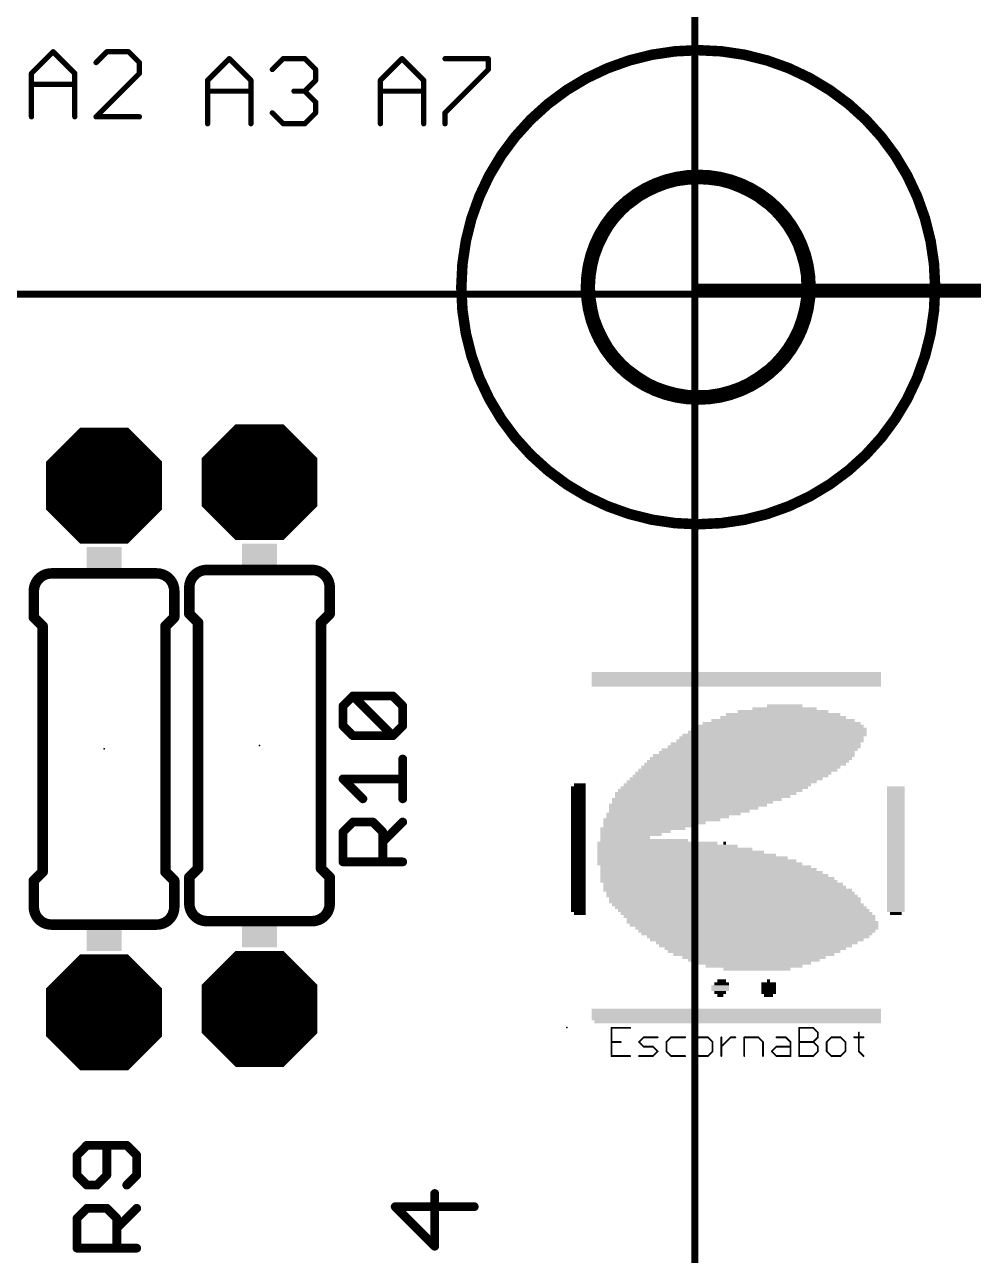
# Model space of a CAD drawing. Extents: x -10 to 70, y -21 to 116.
# Drawn here: x 34.6 to 48.33, y 29.22 to 47.03 of the extents above; entities that cross this region are included whole.
import ezdxf

# ---------------------------------------------------------------- set-up
doc = ezdxf.new("R2010")
doc.units = 0
for name, color, linetype in [('17', 82, 'CONTINUOUS'), ('20', 7, 'CONTINUOUS'), ('21', 253, 'CONTINUOUS'), ('23', 7, 'CONTINUOUS'), ('25', 253, 'CONTINUOUS'), ('47', 253, 'CONTINUOUS')]:
    doc.layers.add(name, color=color, linetype=linetype)

# ---------------------------------------------------------------- blocks, each defined once
blk = doc.blocks.new('RECT')
blk.add_solid([(-0.5, -0.5), (0.5, -0.5), (-0.5, 0.5), (0.5, 0.5)])
blk = doc.blocks.new('OCTAGONP')
at = {"const_width": 0.5}
blk.add_lwpolyline([(-0.25, -0.1036), (-0.25, 0.1036), (-0.1036, 0.25), (0.1036, 0.25), (0.25, 0.1036), (0.25, -0.1036), (0.1036, -0.25), (-0.1036, -0.25), (-0.25, -0.1036), (-0.25, 0.1036)], dxfattribs=at)

msp = doc.modelspace()

# ---------------------------------------------------------------- linework, layer by layer
at = {"layer": '20'}
msp.add_circle((44.3495, 43.23), 1.5, dxfattribs=at)
at = {"layer": '21'}
for points, const_width in [([(34.6991, 46.3227), (35.0126, 46.6362)], 0.0762), ([(35.0126, 46.6362), (35.3262, 46.3227)], 0.0762), ([(35.7914, 46.6362), (35.6346, 46.4794)], 0.0762), ([(36.1049, 46.6362), (35.7914, 46.6362)], 0.0762), ([(36.2617, 46.4794), (36.1049, 46.6362)], 0.0762), ([(36.2617, 46.3227), (36.2617, 46.4794)], 0.0762), ([(37.2491, 46.2227), (37.5626, 46.5362)], 0.0762), ([(37.5626, 46.5362), (37.8762, 46.2227)], 0.0762), ([(38.1846, 46.3794), (38.3414, 46.5362)], 0.0762), ([(38.3414, 46.5362), (38.6549, 46.5362)], 0.0762), ([(38.6549, 46.5362), (38.8117, 46.3794)], 0.0762), ([(39.7491, 46.2227), (40.0626, 46.5362)], 0.0762), ([(40.0626, 46.5362), (40.3762, 46.2227)], 0.0762), ([(40.6846, 46.5362), (41.3117, 46.5362)], 0.0762), ([(41.3117, 46.5362), (41.3117, 46.3794)], 0.0762), ([(34.6991, 45.6956), (34.6991, 46.3227)], 0.0762), ([(35.3262, 46.3227), (35.3262, 45.6956)], 0.0762), ([(35.6346, 45.6956), (36.2617, 46.3227)], 0.0762), ([(38.8117, 46.3794), (38.8117, 46.2227)], 0.0762), ([(41.3117, 46.3794), (40.6846, 45.7524)], 0.0762), ([(34.6991, 46.1659), (35.3262, 46.1659)], 0.0762), ([(37.2491, 45.5956), (37.2491, 46.2227)], 0.0762), ([(37.8762, 46.2227), (37.8762, 45.5956)], 0.0762), ([(38.8117, 46.2227), (38.6549, 46.0659)], 0.0762), ([(39.7491, 45.5956), (39.7491, 46.2227)], 0.0762), ([(40.3762, 46.2227), (40.3762, 45.5956)], 0.0762), ([(37.2491, 46.0659), (37.8762, 46.0659)], 0.0762), ([(38.6549, 46.0659), (38.4982, 46.0659)], 0.0762), ([(38.6549, 46.0659), (38.8117, 45.9091)], 0.0762), ([(38.8117, 45.9091), (38.8117, 45.7524)], 0.0762), ([(39.7491, 46.0659), (40.3762, 46.0659)], 0.0762), ([(38.3414, 45.5956), (38.1846, 45.7524)], 0.0762), ([(38.8117, 45.7524), (38.6549, 45.5956)], 0.0762), ([(40.6846, 45.7524), (40.6846, 45.5956)], 0.0762), ([(36.2617, 45.6956), (35.6346, 45.6956)], 0.0762), ([(38.6549, 45.5956), (38.3414, 45.5956)], 0.0762), ([(38.762, 39.14), (37.238, 39.14)], 0.1524), ([(34.988, 39.09), (36.512, 39.09)], 0.1524), ([(34.734, 38.836), (34.734, 38.455)], 0.1524), ([(36.766, 38.836), (36.766, 38.455)], 0.1524), ([(36.984, 38.886), (36.984, 38.505)], 0.1524), ([(39.016, 38.886), (39.016, 38.505)], 0.1524), ([(34.861, 38.328), (34.734, 38.455)], 0.1524), ([(36.639, 38.328), (36.766, 38.455)], 0.1524), ([(37.111, 38.378), (36.984, 38.505)], 0.1524), ([(38.889, 38.378), (39.016, 38.505)], 0.1524), ([(34.861, 34.772), (34.861, 38.328)], 0.1524), ([(36.639, 34.772), (36.639, 38.328)], 0.1524), ([(37.111, 38.378), (37.111, 34.822)], 0.1524), ([(38.889, 38.378), (38.889, 34.822)], 0.1524), ([(37.111, 34.822), (36.984, 34.695)], 0.1524), ([(38.889, 34.822), (39.016, 34.695)], 0.1524), ([(34.861, 34.772), (34.734, 34.645)], 0.1524), ([(34.734, 34.264), (34.734, 34.645)], 0.1524), ([(36.639, 34.772), (36.766, 34.645)], 0.1524), ([(36.766, 34.264), (36.766, 34.645)], 0.1524), ([(36.984, 34.314), (36.984, 34.695)], 0.1524), ([(39.016, 34.314), (39.016, 34.695)], 0.1524), ([(34.988, 34.01), (36.512, 34.01)], 0.1524), ([(38.762, 34.06), (37.238, 34.06)], 0.1524), ([(43.365, 32.515), (43.0938, 32.515)], 0.0254), ([(43.0938, 32.515), (43.0938, 32.1083)], 0.0254), ([(45.8107, 32.1083), (45.8107, 32.515)], 0.0254), ([(45.8107, 32.515), (46.0141, 32.515)], 0.0254), ([(46.0141, 32.515), (46.0819, 32.4472)], 0.0254), ([(46.0819, 32.4472), (46.0819, 32.3794)], 0.0254), ([(46.6737, 32.4472), (46.6737, 32.1761)], 0.0254), ([(43.0938, 32.3117), (43.2294, 32.3117)], 0.0254), ([(43.4914, 32.3117), (43.5592, 32.3794)], 0.0254), ([(43.5592, 32.2439), (43.4914, 32.3117)], 0.0254), ([(43.5592, 32.3794), (43.7626, 32.3794)], 0.0254), ([(43.6948, 32.2439), (43.5592, 32.2439)], 0.0254), ([(43.7626, 32.1761), (43.6948, 32.2439)], 0.0254), ([(43.9568, 32.3794), (43.889, 32.3117)], 0.0254), ([(43.889, 32.3117), (43.889, 32.1761)], 0.0254), ([(44.1602, 32.3794), (43.9568, 32.3794)], 0.0254), ([(44.3544, 32.3794), (44.2866, 32.3117)], 0.0254), ([(44.2866, 32.3117), (44.2866, 32.1761)], 0.0254), ([(44.49, 32.3794), (44.3544, 32.3794)], 0.0254), ([(44.5578, 32.3117), (44.49, 32.3794)], 0.0254), ([(44.5578, 32.1761), (44.5578, 32.3117)], 0.0254), ([(44.6842, 32.1083), (44.6842, 32.3794)], 0.0254), ([(44.6842, 32.2439), (44.8198, 32.3794)], 0.0254), ([(44.8198, 32.3794), (44.8876, 32.3794)], 0.0254), ([(45.0155, 32.1083), (45.0155, 32.3794)], 0.0254), ([(45.0155, 32.3794), (45.2189, 32.3794)], 0.0254), ([(45.2189, 32.3794), (45.2867, 32.3117)], 0.0254), ([(45.2867, 32.3117), (45.2867, 32.1083)], 0.0254), ([(45.4131, 32.1761), (45.4809, 32.2439)], 0.0254), ([(45.4809, 32.3794), (45.6165, 32.3794)], 0.0254), ([(45.4809, 32.2439), (45.6843, 32.2439)], 0.0254), ([(45.6165, 32.3794), (45.6843, 32.3117)], 0.0254), ([(45.6843, 32.3117), (45.6843, 32.1083)], 0.0254), ([(45.8107, 32.3117), (46.0141, 32.3117)], 0.0254), ([(46.0819, 32.3794), (46.0141, 32.3117)], 0.0254), ([(46.0141, 32.3117), (46.0819, 32.2439)], 0.0254), ([(46.0819, 32.2439), (46.0819, 32.1761)], 0.0254), ([(46.2761, 32.3794), (46.2083, 32.3117)], 0.0254), ([(46.2083, 32.3117), (46.2083, 32.1761)], 0.0254), ([(46.4117, 32.3794), (46.2761, 32.3794)], 0.0254), ([(46.4795, 32.3117), (46.4117, 32.3794)], 0.0254), ([(46.4795, 32.1761), (46.4795, 32.3117)], 0.0254), ([(46.6059, 32.3794), (46.7415, 32.3794)], 0.0254), ([(43.0938, 32.1083), (43.365, 32.1083)], 0.0254), ([(43.4914, 32.1083), (43.6948, 32.1083)], 0.0254), ([(43.6948, 32.1083), (43.7626, 32.1761)], 0.0254), ([(43.889, 32.1761), (43.9568, 32.1083)], 0.0254), ([(43.9568, 32.1083), (44.1602, 32.1083)], 0.0254), ([(44.2866, 32.1761), (44.3544, 32.1083)], 0.0254), ([(44.3544, 32.1083), (44.49, 32.1083)], 0.0254), ([(44.49, 32.1083), (44.5578, 32.1761)], 0.0254), ([(45.4809, 32.1083), (45.4131, 32.1761)], 0.0254), ([(45.6843, 32.1083), (45.4809, 32.1083)], 0.0254), ([(46.0141, 32.1083), (45.8107, 32.1083)], 0.0254), ([(46.0819, 32.1761), (46.0141, 32.1083)], 0.0254), ([(46.2083, 32.1761), (46.2761, 32.1083)], 0.0254), ([(46.2761, 32.1083), (46.4117, 32.1083)], 0.0254), ([(46.4117, 32.1083), (46.4795, 32.1761)], 0.0254), ([(46.6737, 32.1761), (46.7415, 32.1083)], 0.0254)]:
    msp.add_lwpolyline(points, dxfattribs=dict(at, const_width=const_width))
for points, const_width in [([(35.0261, 46.6497, 1), (34.9992, 46.6227)], 0.0381), ([(35.0261, 46.6227, 1), (34.9992, 46.6497)], 0.0381), ([(35.7914, 46.6553, 1), (35.7914, 46.6172)], 0.0381), ([(35.8049, 46.6227, 1), (35.7779, 46.6497)], 0.0381), ([(36.1184, 46.6497, 1), (36.0914, 46.6227)], 0.0381), ([(36.1049, 46.6172, 1), (36.1049, 46.6553)], 0.0381), ([(44.3495, 39.801, 1), (44.3495, 46.659, 1), (44.3495, 39.801)], 0.1524), ([(35.6211, 46.4929, 1), (35.6481, 46.466)], 0.0381), ([(36.2807, 46.4794, 1), (36.2426, 46.4794)], 0.0381), ([(36.2482, 46.466, 1), (36.2752, 46.4929)], 0.0381), ([(37.5761, 46.5497, 1), (37.5492, 46.5227)], 0.0381), ([(37.5761, 46.5227, 1), (37.5492, 46.5497)], 0.0381), ([(38.3414, 46.5553, 1), (38.3414, 46.5172)], 0.0381), ([(38.3549, 46.5227, 1), (38.3279, 46.5497)], 0.0381), ([(38.6684, 46.5497, 1), (38.6414, 46.5227)], 0.0381), ([(38.6549, 46.5172, 1), (38.6549, 46.5553)], 0.0381), ([(40.0761, 46.5497, 1), (40.0492, 46.5227)], 0.0381), ([(40.0761, 46.5227, 1), (40.0492, 46.5497)], 0.0381), ([(40.6846, 46.5553, 1), (40.6846, 46.5172)], 0.0381), ([(41.3307, 46.5362, 1), (41.2926, 46.5362)], 0.0381), ([(41.3117, 46.5172, 1), (41.3117, 46.5553)], 0.0381), ([(34.6856, 46.3361, 1), (34.7126, 46.3092)], 0.0381), ([(34.7182, 46.3227, 1), (34.6801, 46.3227)], 0.0381), ([(35.3452, 46.3227, 1), (35.3071, 46.3227)], 0.0381), ([(35.3127, 46.3092, 1), (35.3396, 46.3361)], 0.0381), ([(36.2426, 46.3227, 1), (36.2807, 46.3227)], 0.0381), ([(36.2752, 46.3092, 1), (36.2482, 46.3361)], 0.0381), ([(38.1711, 46.3929, 1), (38.1981, 46.366)], 0.0381), ([(38.8307, 46.3794, 1), (38.7926, 46.3794)], 0.0381), ([(38.7982, 46.366, 1), (38.8252, 46.3929)], 0.0381), ([(41.2926, 46.3794, 1), (41.3307, 46.3794)], 0.0381), ([(41.3252, 46.366, 1), (41.2982, 46.3929)], 0.0381), ([(34.6991, 46.185, 1), (34.6991, 46.1469)], 0.0381), ([(35.3262, 46.1469, 1), (35.3262, 46.185)], 0.0381), ([(37.2681, 46.2227, 1), (37.23, 46.2227)], 0.0381), ([(37.2356, 46.2361, 1), (37.2626, 46.2092)], 0.0381), ([(37.8952, 46.2227, 1), (37.8571, 46.2227)], 0.0381), ([(37.8627, 46.2092, 1), (37.8896, 46.2361)], 0.0381), ([(38.7926, 46.2227, 1), (38.8307, 46.2227)], 0.0381), ([(38.8252, 46.2092, 1), (38.7982, 46.2361)], 0.0381), ([(39.7681, 46.2227, 1), (39.73, 46.2227)], 0.0381), ([(39.7356, 46.2361, 1), (39.7626, 46.2092)], 0.0381), ([(40.3952, 46.2227, 1), (40.3571, 46.2227)], 0.0381), ([(40.3627, 46.2092, 1), (40.3896, 46.2361)], 0.0381), ([(37.2491, 46.0849, 1), (37.2491, 46.0468)], 0.0381), ([(37.8762, 46.0468, 1), (37.8762, 46.0849)], 0.0381), ([(38.4982, 46.0849, 1), (38.4982, 46.0468)], 0.0381), ([(38.6684, 46.0794, 1), (38.6414, 46.0524)], 0.0381), ([(38.6414, 46.0794, 1), (38.6684, 46.0524)], 0.0381), ([(38.6549, 46.0468, 1), (38.6549, 46.0849)], 0.0381), ([(38.8307, 45.9091, 1), (38.7926, 45.9091)], 0.0381), ([(38.7982, 45.8957, 1), (38.8252, 45.9226)], 0.0381), ([(39.7491, 46.0849, 1), (39.7491, 46.0468)], 0.0381), ([(40.3762, 46.0468, 1), (40.3762, 46.0849)], 0.0381), ([(38.1981, 45.7658, 1), (38.1711, 45.7389)], 0.0381), ([(38.7926, 45.7524, 1), (38.8307, 45.7524)], 0.0381), ([(38.8252, 45.7389, 1), (38.7982, 45.7658)], 0.0381), ([(40.7037, 45.7524, 1), (40.6656, 45.7524)], 0.0381), ([(40.6711, 45.7658, 1), (40.6981, 45.7389)], 0.0381), ([(34.6801, 45.6956, 1), (34.7182, 45.6956)], 0.0381), ([(35.3071, 45.6956, 1), (35.3452, 45.6956)], 0.0381), ([(35.6346, 45.7146, 1), (35.6346, 45.6765)], 0.0381), ([(35.6211, 45.7091, 1), (35.6481, 45.6821)], 0.0381), ([(36.2617, 45.6765, 1), (36.2617, 45.7146)], 0.0381), ([(37.23, 45.5956, 1), (37.2681, 45.5956)], 0.0381), ([(37.8571, 45.5956, 1), (37.8952, 45.5956)], 0.0381), ([(38.3414, 45.6147, 1), (38.3414, 45.5766)], 0.0381), ([(38.3279, 45.5821, 1), (38.3549, 45.6091)], 0.0381), ([(38.6414, 45.6091, 1), (38.6684, 45.5821)], 0.0381), ([(38.6549, 45.5766, 1), (38.6549, 45.6147)], 0.0381), ([(39.73, 45.5956, 1), (39.7681, 45.5956)], 0.0381), ([(40.3571, 45.5956, 1), (40.3952, 45.5956)], 0.0381), ([(40.6656, 45.5956, 1), (40.7037, 45.5956)], 0.0381), ([(44.3495, 41.63, 1), (44.3495, 44.83, 1), (44.3495, 41.63)], 0.2032), ([(37.238, 39.14, 0.4142), (36.984, 38.886)], 0.1524), ([(37.238, 39.1781, 1), (37.238, 39.1019)], 0.0762), ([(37.238, 39.1019, 1), (37.238, 39.1781)], 0.0762), ([(39.016, 38.886, 0.4142), (38.762, 39.14)], 0.1524), ([(38.762, 39.1781, 1), (38.762, 39.1019)], 0.0762), ([(38.762, 39.1019, 1), (38.762, 39.1781)], 0.0762), ([(34.988, 39.09, 0.4142), (34.734, 38.836)], 0.1524), ([(34.988, 39.1281, 1), (34.988, 39.0519)], 0.0762), ([(34.988, 39.0519, 1), (34.988, 39.1281)], 0.0762), ([(36.766, 38.836, 0.4142), (36.512, 39.09)], 0.1524), ([(36.512, 39.1281, 1), (36.512, 39.0519)], 0.0762), ([(36.512, 39.0519, 1), (36.512, 39.1281)], 0.0762), ([(34.7721, 38.836, 1), (34.6959, 38.836)], 0.0762), ([(34.6959, 38.836, 1), (34.7721, 38.836)], 0.0762), ([(36.8041, 38.836, 1), (36.7279, 38.836)], 0.0762), ([(36.7279, 38.836, 1), (36.8041, 38.836)], 0.0762), ([(37.0221, 38.886, 1), (36.9459, 38.886)], 0.0762), ([(36.9459, 38.886, 1), (37.0221, 38.886)], 0.0762), ([(39.0541, 38.886, 1), (38.9779, 38.886)], 0.0762), ([(38.9779, 38.886, 1), (39.0541, 38.886)], 0.0762), ([(34.6959, 38.455, 1), (34.7721, 38.455)], 0.0762), ([(34.7609, 38.4819, 1), (34.7071, 38.4281)], 0.0762), ([(36.7279, 38.455, 1), (36.8041, 38.455)], 0.0762), ([(36.7929, 38.4281, 1), (36.7391, 38.4819)], 0.0762), ([(36.9459, 38.505, 1), (37.0221, 38.505)], 0.0762), ([(37.0109, 38.5319, 1), (36.9571, 38.4781)], 0.0762), ([(38.9779, 38.505, 1), (39.0541, 38.505)], 0.0762), ([(39.0429, 38.4781, 1), (38.9891, 38.5319)], 0.0762), ([(34.8991, 38.328, 1), (34.8229, 38.328)], 0.0762), ([(34.8341, 38.3011, 1), (34.8879, 38.3549)], 0.0762), ([(36.6771, 38.328, 1), (36.6009, 38.328)], 0.0762), ([(36.6121, 38.3549, 1), (36.6659, 38.3011)], 0.0762), ([(37.1491, 38.378, 1), (37.0729, 38.378)], 0.0762), ([(37.0841, 38.3511, 1), (37.1379, 38.4049)], 0.0762), ([(38.9271, 38.378, 1), (38.8509, 38.378)], 0.0762), ([(38.8621, 38.4049, 1), (38.9159, 38.3511)], 0.0762), ([(37.1379, 34.7951, 1), (37.0841, 34.8489)], 0.0762), ([(38.9159, 34.8489, 1), (38.8621, 34.7951)], 0.0762), ([(34.7721, 34.645, 1), (34.6959, 34.645)], 0.0762), ([(34.8229, 34.772, 1), (34.8991, 34.772)], 0.0762), ([(34.8879, 34.7451, 1), (34.8341, 34.7989)], 0.0762), ([(36.6009, 34.772, 1), (36.6771, 34.772)], 0.0762), ([(36.6659, 34.7989, 1), (36.6121, 34.7451)], 0.0762), ([(36.8041, 34.645, 1), (36.7279, 34.645)], 0.0762), ([(37.0221, 34.695, 1), (36.9459, 34.695)], 0.0762), ([(36.9571, 34.7219, 1), (37.0109, 34.6681)], 0.0762), ([(37.0729, 34.822, 1), (37.1491, 34.822)], 0.0762), ([(38.8509, 34.822, 1), (38.9271, 34.822)], 0.0762), ([(39.0541, 34.695, 1), (38.9779, 34.695)], 0.0762), ([(38.9891, 34.6681, 1), (39.0429, 34.7219)], 0.0762), ([(34.7071, 34.6719, 1), (34.7609, 34.6181)], 0.0762), ([(36.7391, 34.6181, 1), (36.7929, 34.6719)], 0.0762), ([(36.984, 34.314, 0.4142), (37.238, 34.06)], 0.1524), ([(37.0221, 34.314, 1), (36.9459, 34.314)], 0.0762), ([(38.762, 34.06, 0.4142), (39.016, 34.314)], 0.1524), ([(39.0541, 34.314, 1), (38.9779, 34.314)], 0.0762), ([(34.734, 34.264, 0.4142), (34.988, 34.01)], 0.1524), ([(34.7721, 34.264, 1), (34.6959, 34.264)], 0.0762), ([(34.6959, 34.264, 1), (34.7721, 34.264)], 0.0762), ([(36.512, 34.01, 0.4142), (36.766, 34.264)], 0.1524), ([(36.8041, 34.264, 1), (36.7279, 34.264)], 0.0762), ([(36.7279, 34.264, 1), (36.8041, 34.264)], 0.0762), ([(36.9459, 34.314, 1), (37.0221, 34.314)], 0.0762), ([(38.9779, 34.314, 1), (39.0541, 34.314)], 0.0762), ([(34.988, 34.0481, 1), (34.988, 33.9719)], 0.0762), ([(34.988, 33.9719, 1), (34.988, 34.0481)], 0.0762), ([(36.512, 34.0481, 1), (36.512, 33.9719)], 0.0762), ([(36.512, 33.9719, 1), (36.512, 34.0481)], 0.0762), ([(37.238, 34.0981, 1), (37.238, 34.0219)], 0.0762), ([(37.238, 34.0219, 1), (37.238, 34.0981)], 0.0762), ([(38.762, 34.0981, 1), (38.762, 34.0219)], 0.0762), ([(38.762, 34.0219, 1), (38.762, 34.0981)], 0.0762), ([(43.0938, 32.5214, 1), (43.0938, 32.5087)], 0.0127), ([(43.1002, 32.515, 1), (43.0875, 32.515)], 0.0127), ([(43.365, 32.5087, 1), (43.365, 32.5214)], 0.0127), ([(45.8107, 32.5214, 1), (45.8107, 32.5087)], 0.0127), ([(45.8171, 32.515, 1), (45.8044, 32.515)], 0.0127), ([(46.0186, 32.5195, 1), (46.0096, 32.5105)], 0.0127), ([(46.0141, 32.5087, 1), (46.0141, 32.5214)], 0.0127), ([(46.0882, 32.4472, 1), (46.0755, 32.4472)], 0.0127), ([(46.0774, 32.4427, 1), (46.0864, 32.4517)], 0.0127), ([(46.68, 32.4472, 1), (46.6673, 32.4472)], 0.0127), ([(43.0938, 32.318, 1), (43.0938, 32.3053)], 0.0127), ([(43.2294, 32.3053, 1), (43.2294, 32.318)], 0.0127), ([(43.4959, 32.3161, 1), (43.4869, 32.3072)], 0.0127), ([(43.4869, 32.3161, 1), (43.4959, 32.3072)], 0.0127), ([(43.5592, 32.3858, 1), (43.5592, 32.3731)], 0.0127), ([(43.5592, 32.2502, 1), (43.5592, 32.2375)], 0.0127), ([(43.5637, 32.375, 1), (43.5547, 32.3839)], 0.0127), ([(43.5547, 32.2394, 1), (43.5637, 32.2484)], 0.0127), ([(43.6993, 32.2484, 1), (43.6903, 32.2394)], 0.0127), ([(43.6948, 32.2375, 1), (43.6948, 32.2502)], 0.0127), ([(43.7626, 32.3731, 1), (43.7626, 32.3858)], 0.0127), ([(43.8845, 32.3161, 1), (43.8935, 32.3072)], 0.0127), ([(43.8954, 32.3117, 1), (43.8827, 32.3117)], 0.0127), ([(43.9568, 32.3858, 1), (43.9568, 32.3731)], 0.0127), ([(43.9613, 32.375, 1), (43.9523, 32.3839)], 0.0127), ([(44.1602, 32.3731, 1), (44.1602, 32.3858)], 0.0127), ([(44.293, 32.3117, 1), (44.2803, 32.3117)], 0.0127), ([(44.2821, 32.3161, 1), (44.2911, 32.3072)], 0.0127), ([(44.3544, 32.3858, 1), (44.3544, 32.3731)], 0.0127), ([(44.3589, 32.375, 1), (44.3499, 32.3839)], 0.0127), ([(44.4945, 32.3839, 1), (44.4855, 32.375)], 0.0127), ([(44.49, 32.3731, 1), (44.49, 32.3858)], 0.0127), ([(44.5641, 32.3117, 1), (44.5514, 32.3117)], 0.0127), ([(44.5533, 32.3072, 1), (44.5623, 32.3161)], 0.0127), ([(44.6797, 32.2484, 1), (44.6887, 32.2394)], 0.0127), ([(44.6906, 32.3794, 1), (44.6779, 32.3794)], 0.0127), ([(44.8198, 32.3858, 1), (44.8198, 32.3731)], 0.0127), ([(44.8243, 32.375, 1), (44.8153, 32.3839)], 0.0127), ([(44.8876, 32.3731, 1), (44.8876, 32.3858)], 0.0127), ([(45.0155, 32.3858, 1), (45.0155, 32.3731)], 0.0127), ([(45.0219, 32.3794, 1), (45.0092, 32.3794)], 0.0127), ([(45.2234, 32.3839, 1), (45.2144, 32.375)], 0.0127), ([(45.2189, 32.3731, 1), (45.2189, 32.3858)], 0.0127), ([(45.293, 32.3117, 1), (45.2803, 32.3117)], 0.0127), ([(45.2822, 32.3072, 1), (45.2912, 32.3161)], 0.0127), ([(45.4809, 32.3858, 1), (45.4809, 32.3731)], 0.0127), ([(45.4809, 32.2502, 1), (45.4809, 32.2375)], 0.0127), ([(45.4854, 32.2394, 1), (45.4764, 32.2484)], 0.0127), ([(45.621, 32.3839, 1), (45.612, 32.375)], 0.0127), ([(45.6165, 32.3731, 1), (45.6165, 32.3858)], 0.0127), ([(45.6906, 32.3117, 1), (45.6779, 32.3117)], 0.0127), ([(45.6798, 32.3072, 1), (45.6888, 32.3161)], 0.0127), ([(45.6843, 32.2375, 1), (45.6843, 32.2502)], 0.0127), ([(45.8107, 32.318, 1), (45.8107, 32.3053)], 0.0127), ([(46.0186, 32.3161, 1), (46.0096, 32.3072)], 0.0127), ([(46.0096, 32.3161, 1), (46.0186, 32.3072)], 0.0127), ([(46.0141, 32.3053, 1), (46.0141, 32.318)], 0.0127), ([(46.0755, 32.3794, 1), (46.0882, 32.3794)], 0.0127), ([(46.0882, 32.2439, 1), (46.0755, 32.2439)], 0.0127), ([(46.0864, 32.375, 1), (46.0774, 32.3839)], 0.0127), ([(46.0774, 32.2394, 1), (46.0864, 32.2484)], 0.0127), ([(46.2038, 32.3161, 1), (46.2128, 32.3072)], 0.0127), ([(46.2147, 32.3117, 1), (46.202, 32.3117)], 0.0127), ([(46.2761, 32.3858, 1), (46.2761, 32.3731)], 0.0127), ([(46.2806, 32.375, 1), (46.2716, 32.3839)], 0.0127), ([(46.4162, 32.3839, 1), (46.4072, 32.375)], 0.0127), ([(46.4117, 32.3731, 1), (46.4117, 32.3858)], 0.0127), ([(46.4858, 32.3117, 1), (46.4731, 32.3117)], 0.0127), ([(46.475, 32.3072, 1), (46.484, 32.3161)], 0.0127), ([(46.6059, 32.3858, 1), (46.6059, 32.3731)], 0.0127), ([(46.7415, 32.3731, 1), (46.7415, 32.3858)], 0.0127), ([(43.0938, 32.1146, 1), (43.0938, 32.1019)], 0.0127), ([(43.0875, 32.1083, 1), (43.1002, 32.1083)], 0.0127), ([(43.365, 32.1019, 1), (43.365, 32.1146)], 0.0127), ([(43.4914, 32.1146, 1), (43.4914, 32.1019)], 0.0127), ([(43.6903, 32.1128, 1), (43.6993, 32.1038)], 0.0127), ([(43.6948, 32.1019, 1), (43.6948, 32.1146)], 0.0127), ([(43.7671, 32.1716, 1), (43.7581, 32.1806)], 0.0127), ([(43.7581, 32.1716, 1), (43.7671, 32.1806)], 0.0127), ([(43.8935, 32.1806, 1), (43.8845, 32.1716)], 0.0127), ([(43.8827, 32.1761, 1), (43.8954, 32.1761)], 0.0127), ([(43.9568, 32.1146, 1), (43.9568, 32.1019)], 0.0127), ([(43.9523, 32.1038, 1), (43.9613, 32.1128)], 0.0127), ([(44.1602, 32.1019, 1), (44.1602, 32.1146)], 0.0127), ([(44.2911, 32.1806, 1), (44.2821, 32.1716)], 0.0127), ([(44.2803, 32.1761, 1), (44.293, 32.1761)], 0.0127), ([(44.3544, 32.1146, 1), (44.3544, 32.1019)], 0.0127), ([(44.3499, 32.1038, 1), (44.3589, 32.1128)], 0.0127), ([(44.4855, 32.1128, 1), (44.4945, 32.1038)], 0.0127), ([(44.49, 32.1019, 1), (44.49, 32.1146)], 0.0127), ([(44.5514, 32.1761, 1), (44.5641, 32.1761)], 0.0127), ([(44.5623, 32.1716, 1), (44.5533, 32.1806)], 0.0127), ([(44.6779, 32.1083, 1), (44.6906, 32.1083)], 0.0127), ([(45.0092, 32.1083, 1), (45.0219, 32.1083)], 0.0127), ([(45.2803, 32.1083, 1), (45.293, 32.1083)], 0.0127), ([(45.4176, 32.1806, 1), (45.4086, 32.1716)], 0.0127), ([(45.4086, 32.1806, 1), (45.4176, 32.1716)], 0.0127), ([(45.4809, 32.1146, 1), (45.4809, 32.1019)], 0.0127), ([(45.4764, 32.1038, 1), (45.4854, 32.1128)], 0.0127), ([(45.6779, 32.1083, 1), (45.6906, 32.1083)], 0.0127), ([(45.6843, 32.1019, 1), (45.6843, 32.1146)], 0.0127), ([(45.8107, 32.1146, 1), (45.8107, 32.1019)], 0.0127), ([(45.8044, 32.1083, 1), (45.8171, 32.1083)], 0.0127), ([(46.0096, 32.1128, 1), (46.0186, 32.1038)], 0.0127), ([(46.0141, 32.1019, 1), (46.0141, 32.1146)], 0.0127), ([(46.0755, 32.1761, 1), (46.0882, 32.1761)], 0.0127), ([(46.0864, 32.1716, 1), (46.0774, 32.1806)], 0.0127), ([(46.2128, 32.1806, 1), (46.2038, 32.1716)], 0.0127), ([(46.202, 32.1761, 1), (46.2147, 32.1761)], 0.0127), ([(46.2761, 32.1146, 1), (46.2761, 32.1019)], 0.0127), ([(46.2716, 32.1038, 1), (46.2806, 32.1128)], 0.0127), ([(46.4072, 32.1128, 1), (46.4162, 32.1038)], 0.0127), ([(46.4117, 32.1019, 1), (46.4117, 32.1146)], 0.0127), ([(46.4731, 32.1761, 1), (46.4858, 32.1761)], 0.0127), ([(46.484, 32.1716, 1), (46.475, 32.1806)], 0.0127), ([(46.6673, 32.1761, 1), (46.68, 32.1761)], 0.0127), ([(46.6782, 32.1806, 1), (46.6692, 32.1716)], 0.0127), ([(46.737, 32.1038, 1), (46.746, 32.1128)], 0.0127)]:
    msp.add_lwpolyline(points, format="xyb", dxfattribs=dict(at, const_width=const_width))
at = {"layer": '23'}
for p in [(44.3495, 43.23), (35.75, 36.55), (35.75, 36.55), (38, 36.6), (38, 36.6), (42.446, 32.519)]:
    msp.add_point(p, dxfattribs=at)
at = {"layer": '25', "const_width": 0.0635}
for points in [[(39.2399, 37.1735, 1), (39.1764, 37.1735)], [(39.1857, 37.196, 1), (39.2306, 37.1511)], [(39.3522, 37.3493, 1), (39.3522, 37.2858)], [(39.3747, 37.34, 1), (39.3298, 37.2951)], [(39.3747, 37.2951, 1), (39.3298, 37.34)], [(39.9509, 37.34, 1), (39.906, 37.2951)], [(39.9284, 37.2858, 1), (39.9284, 37.3493)], [(40.1043, 37.1735, 1), (40.0408, 37.1735)], [(40.05, 37.1511, 1), (40.095, 37.196)], [(39.1764, 36.8854, 1), (39.2399, 36.8854)], [(39.2306, 36.9079, 1), (39.1857, 36.863)], [(40.0408, 36.8854, 1), (40.1043, 36.8854)], [(40.095, 36.863, 1), (40.05, 36.9079)], [(39.3522, 36.7731, 1), (39.3522, 36.7096)], [(39.3298, 36.7189, 1), (39.3747, 36.7638)], [(39.906, 36.7638, 1), (39.9509, 36.7189)], [(39.906, 36.7189, 1), (39.9509, 36.7638)], [(39.9284, 36.7096, 1), (39.9284, 36.7731)], [(40.1043, 36.4055, 1), (40.0408, 36.4055)], [(39.2082, 36.1491, 1), (39.2082, 36.0856)], [(39.2306, 36.1398, 1), (39.1857, 36.0949)], [(40.0725, 36.0856, 1), (40.0725, 36.1491)], [(39.4738, 35.8068, 1), (39.5187, 35.8517)], [(40.0408, 35.8292, 1), (40.1043, 35.8292)], [(39.3522, 35.5251, 1), (39.3522, 35.4616)], [(39.3747, 35.4709, 1), (39.3298, 35.5158)], [(39.6628, 35.5158, 1), (39.6179, 35.4709)], [(39.6403, 35.4616, 1), (39.6403, 35.5251)], [(40.095, 35.4709, 1), (40.05, 35.5158)], [(39.2399, 35.3493, 1), (39.1764, 35.3493)], [(39.1857, 35.3717, 1), (39.2306, 35.3268)], [(39.8161, 35.3493, 1), (39.7526, 35.3493)], [(39.7619, 35.2277, 1), (39.8068, 35.1828)], [(39.7619, 35.3268, 1), (39.8068, 35.3717)], [(39.1764, 34.9171, 1), (39.2399, 34.9171)], [(39.2082, 34.9489, 1), (39.2082, 34.8854)], [(39.7526, 34.9171, 1), (39.8161, 34.9171)], [(40.0725, 34.8854, 1), (40.0725, 34.9489)], [(35.5022, 30.8493, 1), (35.5022, 30.7858)], [(35.5247, 30.7951, 1), (35.4798, 30.84)], [(35.8221, 30.8176, 1), (35.7586, 30.8176)], [(36.1009, 30.84, 1), (36.056, 30.7951)], [(36.0784, 30.7858, 1), (36.0784, 30.8493)], [(35.3899, 30.6735, 1), (35.3264, 30.6735)], [(35.3357, 30.696, 1), (35.3806, 30.6511)], [(36.2543, 30.6735, 1), (36.1908, 30.6735)], [(36.2, 30.6511, 1), (36.245, 30.696)], [(35.3806, 30.4079, 1), (35.3357, 30.363)], [(35.8128, 30.363, 1), (35.7679, 30.4079)], [(36.245, 30.363, 1), (36.2, 30.4079)], [(35.3264, 30.3854, 1), (35.3899, 30.3854)], [(35.5022, 30.2731, 1), (35.5022, 30.2096)], [(35.4798, 30.2189, 1), (35.5247, 30.2638)], [(35.6238, 30.2638, 1), (35.6687, 30.2189)], [(35.6463, 30.2096, 1), (35.6463, 30.2731)], [(35.7586, 30.3854, 1), (35.8221, 30.3854)], [(36.056, 30.2638, 1), (36.1009, 30.2189)], [(36.1908, 30.3854, 1), (36.2543, 30.3854)], [(40.5673, 30.1197, 1), (40.5038, 30.1197)], [(35.5022, 29.9372, 1), (35.5022, 29.8737)], [(35.5247, 29.883, 1), (35.4798, 29.9279)], [(35.8128, 29.9279, 1), (35.7679, 29.883)], [(35.7903, 29.8737, 1), (35.7903, 29.9372)], [(36.245, 29.883, 1), (36.2, 29.9279)], [(39.9635, 29.9608, 1), (39.9635, 29.8973)], [(39.986, 29.9515, 1), (39.9411, 29.9066)], [(41.1075, 29.8973, 1), (41.1075, 29.9608)], [(35.3899, 29.7614, 1), (35.3264, 29.7614)], [(35.3357, 29.7839, 1), (35.3806, 29.739)], [(35.9661, 29.7614, 1), (35.9026, 29.7614)], [(35.9119, 29.739, 1), (35.9568, 29.7839)], [(35.9119, 29.6398, 1), (35.9568, 29.5949)], [(35.3582, 29.361, 1), (35.3582, 29.2975)], [(36.2225, 29.2975, 1), (36.2225, 29.361)], [(40.5038, 29.3571, 1), (40.5673, 29.3571)], [(40.5131, 29.3346, 1), (40.558, 29.3796)], [(35.3264, 29.3292, 1), (35.3899, 29.3292)], [(35.9026, 29.3292, 1), (35.9661, 29.3292)]]:
    msp.add_lwpolyline(points, format="xyb", dxfattribs=at)
at = {"layer": '25', "const_width": 0.127}
for points in [[(39.2082, 37.1735), (39.3522, 37.3176)], [(39.2082, 36.8854), (39.2082, 37.1735)], [(39.3522, 37.3176), (39.9284, 37.3176)], [(39.9284, 36.7414), (39.3522, 37.3176)], [(39.9284, 37.3176), (40.0725, 37.1735)], [(40.0725, 37.1735), (40.0725, 36.8854)], [(39.3522, 36.7414), (39.2082, 36.8854)], [(40.0725, 36.8854), (39.9284, 36.7414)], [(39.9284, 36.7414), (39.3522, 36.7414)], [(40.0725, 35.8292), (40.0725, 36.4055)], [(39.4963, 35.8292), (39.2082, 36.1174)], [(39.2082, 36.1174), (40.0725, 36.1174)], [(39.2082, 35.3493), (39.3522, 35.4933)], [(39.3522, 35.4933), (39.6403, 35.4933)], [(39.6403, 35.4933), (39.7844, 35.3493)], [(39.7844, 35.2052), (40.0725, 35.4933)], [(39.2082, 34.9171), (39.2082, 35.3493)], [(39.7844, 35.3493), (39.7844, 34.9171)], [(40.0725, 34.9171), (39.2082, 34.9171)], [(35.5022, 30.8176), (35.3582, 30.6735)], [(36.0784, 30.8176), (35.5022, 30.8176)], [(35.7903, 30.3854), (35.7903, 30.8176)], [(36.2225, 30.6735), (36.0784, 30.8176)], [(35.3582, 30.6735), (35.3582, 30.3854)], [(36.2225, 30.3854), (36.2225, 30.6735)], [(35.3582, 30.3854), (35.5022, 30.2414)], [(35.6463, 30.2414), (35.7903, 30.3854)], [(36.0784, 30.2414), (36.2225, 30.3854)], [(35.5022, 30.2414), (35.6463, 30.2414)], [(40.5355, 29.3571), (40.5355, 30.1197)], [(35.3582, 29.7614), (35.5022, 29.9055)], [(35.5022, 29.9055), (35.7903, 29.9055)], [(35.7903, 29.9055), (35.9344, 29.7614)], [(35.9344, 29.6174), (36.2225, 29.9055)], [(41.1075, 29.9291), (39.9635, 29.9291)], [(39.9635, 29.9291), (40.5355, 29.3571)], [(35.3582, 29.3292), (35.3582, 29.7614)], [(35.9344, 29.7614), (35.9344, 29.3292)], [(36.2225, 29.3292), (35.3582, 29.3292)]]:
    msp.add_lwpolyline(points, dxfattribs=at)
at = {"layer": '47', "const_width": 0.1}
for points in [[(44.2995, 10.08), (44.2995, 115)], [(44.3495, 43.23), (59, 43.23)], [(6.1995, 43.13), (64, 43.13)], [(6.1995, 43.13), (59, 43.13)]]:
    msp.add_lwpolyline(points, dxfattribs=at)
at = {"layer": '47', "const_width": 0.05}
msp.add_lwpolyline([(44.3495, 43.255, 1), (44.3495, 43.205)], format="xyb", dxfattribs=at)

# ---------------------------------------------------------------- block references
at = {"layer": '17', "xscale": 1.6764, "yscale": 1.6764}
for p, rotation in [((35.75, 40.36), 270), ((35.75, 40.36), 270), ((38, 40.41), 90), ((38, 40.41), 90), ((35.75, 32.74), 270), ((35.75, 32.74), 270), ((38, 32.79), 90), ((38, 32.79), 90)]:
    msp.add_blockref('OCTAGONP', p, dxfattribs=dict(at, rotation=rotation))
at = {"layer": '21', "xscale": 0.381, "yscale": 0.508}
for p, rotation in [((35.75, 39.2805), 270), ((38, 39.3305), 90), ((35.75, 33.8195), 270), ((38, 33.8695), 90)]:
    msp.add_blockref('RECT', p, dxfattribs=dict(at, rotation=rotation))
at = {"layer": '21'}
for p, xscale, yscale in [((44.9014, 37.6413), 4.191, 0.0424), ((44.9014, 37.599), 4.191, 0.0422), ((44.9014, 37.5567), 4.191, 0.0424), ((44.9014, 37.5143), 4.191, 0.0424), ((44.9014, 37.472), 4.191, 0.0422), ((45.5786, 37.0487), 1.651, 0.0424), ((45.5787, 37.091), 1.3124, 0.0422), ((45.5998, 37.1333), 0.9314, 0.0424), ((45.5999, 37.1757), 0.508, 0.0424), ((45.5151, 36.837), 2.54, 0.0422), ((45.5364, 36.8793), 2.413, 0.0424), ((45.5575, 36.9217), 2.286, 0.0424), ((45.5787, 36.964), 2.0744, 0.0422), ((45.5787, 37.0063), 1.8204, 0.0424), ((45.3882, 36.6677), 2.7094, 0.0424), ((45.4094, 36.71), 2.667, 0.0422), ((45.4516, 36.7523), 2.667, 0.0424), ((45.494, 36.7947), 2.5822, 0.0424), ((45.1977, 36.4983), 2.8364, 0.0424), ((45.24, 36.5407), 2.8362, 0.0424), ((45.3035, 36.583), 2.794, 0.0422), ((45.3247, 36.6253), 2.7516, 0.0424), ((45.0284, 36.329), 2.921, 0.0422), ((45.0706, 36.3713), 2.921, 0.0424), ((45.113, 36.4137), 2.921, 0.0424), ((45.1554, 36.456), 2.921, 0.0422), ((44.8167, 36.1597), 2.8364, 0.0424), ((44.859, 36.202), 2.8362, 0.0422), ((44.9225, 36.2443), 2.8788, 0.0424), ((44.9648, 36.2867), 2.8786, 0.0424), ((42.6153, 35.9903), 0.2116, 0.0424), ((42.6153, 35.948), 0.2116, 0.0422), ((42.6365, 36.0327), 0.1692, 0.0424), ((44.5204, 35.948), 2.667, 0.0422), ((44.5838, 35.9903), 2.7094, 0.0424), ((44.6262, 36.0327), 2.7094, 0.0424), ((44.6897, 36.075), 2.7516, 0.0422), ((44.7531, 36.1173), 2.794, 0.0424), ((47.2085, 35.9903), 0.254, 0.0424), ((47.2085, 35.948), 0.254, 0.0422), ((42.6153, 35.9057), 0.2116, 0.0424), ((42.6153, 35.8633), 0.2116, 0.0424), ((42.6153, 35.821), 0.2116, 0.0422), ((42.6153, 35.7787), 0.2116, 0.0424), ((44.3298, 35.821), 2.4554, 0.0422), ((44.2663, 35.7787), 2.3284, 0.0424), ((44.4568, 35.9057), 2.6246, 0.0424), ((44.4145, 35.8633), 2.54, 0.0424), ((47.2085, 35.9057), 0.254, 0.0424), ((47.2085, 35.8633), 0.254, 0.0424), ((47.2085, 35.821), 0.254, 0.0422), ((47.2085, 35.7787), 0.254, 0.0424), ((42.6153, 35.7363), 0.2116, 0.0424), ((42.6153, 35.694), 0.2116, 0.0422), ((42.6153, 35.6517), 0.2116, 0.0424), ((42.6153, 35.6093), 0.2116, 0.0424), ((43.9912, 35.6093), 1.9474, 0.0424), ((44.2029, 35.7363), 2.286, 0.0424), ((44.1394, 35.694), 2.159, 0.0422), ((44.0759, 35.6517), 2.032, 0.0424), ((47.2085, 35.7363), 0.254, 0.0424), ((47.2085, 35.694), 0.254, 0.0422), ((47.2085, 35.6517), 0.254, 0.0424), ((47.2085, 35.6093), 0.254, 0.0424), ((42.6153, 35.567), 0.2116, 0.0422), ((42.6153, 35.5247), 0.2116, 0.0424), ((42.6153, 35.4823), 0.2116, 0.0424), ((42.6153, 35.44), 0.2116, 0.0422), ((43.8218, 35.5247), 1.6934, 0.0424), ((43.716, 35.4823), 1.4818, 0.0424), ((43.6525, 35.44), 1.3548, 0.0422), ((43.9065, 35.567), 1.778, 0.0422), ((47.2085, 35.567), 0.254, 0.0422), ((47.2085, 35.5247), 0.254, 0.0424), ((47.2085, 35.4823), 0.254, 0.0424), ((47.2085, 35.44), 0.254, 0.0422), ((42.6153, 35.3977), 0.2116, 0.0424), ((42.6153, 35.3553), 0.2116, 0.0424), ((42.6153, 35.313), 0.2116, 0.0422), ((42.6153, 35.2707), 0.2116, 0.0424), ((43.5467, 35.3977), 1.2276, 0.0424), ((43.4409, 35.3553), 1.016, 0.0424), ((43.3774, 35.313), 0.889, 0.0422), ((43.2927, 35.2707), 0.7196, 0.0424), ((47.2085, 35.3977), 0.254, 0.0424), ((47.2085, 35.3553), 0.254, 0.0424), ((47.2085, 35.313), 0.254, 0.0422), ((47.2085, 35.2707), 0.254, 0.0424), ((42.6153, 35.2283), 0.2116, 0.0424), ((42.6153, 35.186), 0.2116, 0.0422), ((42.6153, 35.1437), 0.2116, 0.0424), ((42.6153, 35.1013), 0.2116, 0.0424), ((42.6153, 35.059), 0.2116, 0.0422), ((43.7583, 35.186), 1.7356, 0.0422), ((43.9065, 35.1437), 2.032, 0.0424), ((44.0123, 35.1013), 2.2436, 0.0424), ((44.097, 35.059), 2.413, 0.0422), ((43.5679, 35.2283), 1.27, 0.0424), ((44.732, 35.186), 0.0422, 0.0422), ((47.2085, 35.2283), 0.254, 0.0424), ((47.2085, 35.186), 0.254, 0.0422), ((47.2085, 35.1437), 0.254, 0.0424), ((47.2085, 35.1013), 0.254, 0.0424), ((47.2085, 35.059), 0.254, 0.0422), ((42.6153, 35.0167), 0.2116, 0.0424), ((42.6153, 34.9743), 0.2116, 0.0424), ((42.6153, 34.932), 0.2116, 0.0422), ((42.6153, 34.8897), 0.2116, 0.0424), ((44.1817, 35.0167), 2.5824, 0.0424), ((44.2663, 34.9743), 2.7516, 0.0424), ((44.3298, 34.932), 2.8786, 0.0422), ((44.3722, 34.8897), 2.9634, 0.0424), ((47.2085, 35.0167), 0.254, 0.0424), ((47.2085, 34.9743), 0.254, 0.0424), ((47.2085, 34.932), 0.254, 0.0422), ((47.2085, 34.8897), 0.254, 0.0424), ((42.6153, 34.8473), 0.2116, 0.0424), ((42.6153, 34.805), 0.2116, 0.0422), ((42.6153, 34.7627), 0.2116, 0.0424), ((42.6153, 34.7203), 0.2116, 0.0424), ((44.4569, 34.8473), 3.048, 0.0424), ((44.4992, 34.805), 3.1326, 0.0422), ((44.5415, 34.7627), 3.2172, 0.0424), ((44.5839, 34.7203), 3.302, 0.0424), ((47.2085, 34.8473), 0.254, 0.0424), ((47.2085, 34.805), 0.254, 0.0422), ((47.2085, 34.7627), 0.254, 0.0424), ((47.2085, 34.7203), 0.254, 0.0424), ((42.6153, 34.678), 0.2116, 0.0422), ((42.6153, 34.6357), 0.2116, 0.0424), ((42.6153, 34.5933), 0.2116, 0.0424), ((42.6153, 34.551), 0.2116, 0.0422), ((44.6262, 34.678), 3.3866, 0.0422), ((44.6474, 34.6357), 3.429, 0.0424), ((44.7108, 34.5933), 3.4714, 0.0424), ((44.732, 34.551), 3.5138, 0.0422), ((47.2085, 34.678), 0.254, 0.0422), ((47.2085, 34.6357), 0.254, 0.0424), ((47.2085, 34.5933), 0.254, 0.0424), ((47.2085, 34.551), 0.254, 0.0422), ((42.6153, 34.5087), 0.2116, 0.0424), ((42.6153, 34.4663), 0.2116, 0.0424), ((42.6153, 34.424), 0.2116, 0.0422), ((42.6153, 34.3817), 0.2116, 0.0424), ((44.7743, 34.5087), 3.5984, 0.0424), ((44.8167, 34.4663), 3.5984, 0.0424), ((44.8378, 34.424), 3.6406, 0.0422), ((44.8802, 34.3817), 3.6406, 0.0424), ((47.2085, 34.5087), 0.254, 0.0424), ((47.2085, 34.4663), 0.254, 0.0424), ((47.2085, 34.424), 0.254, 0.0422), ((47.2085, 34.3817), 0.254, 0.0424), ((42.6153, 34.3393), 0.2116, 0.0424), ((42.6153, 34.297), 0.2116, 0.0422), ((42.6153, 34.2547), 0.2116, 0.0424), ((42.6153, 34.2123), 0.2116, 0.0424), ((42.6365, 34.17), 0.1692, 0.0422), ((44.8802, 34.3393), 3.6406, 0.0424), ((44.9225, 34.297), 3.6408, 0.0422), ((44.9648, 34.2547), 3.6406, 0.0424), ((45.0072, 34.2123), 3.6406, 0.0424), ((45.0495, 34.17), 3.6408, 0.0422), ((47.2085, 34.3393), 0.254, 0.0424), ((47.2085, 34.297), 0.254, 0.0422), ((47.2085, 34.2547), 0.254, 0.0424), ((47.2085, 34.2123), 0.254, 0.0424), ((47.2085, 34.17), 0.1692, 0.0422), ((45.0918, 34.1277), 3.6406, 0.0424), ((45.113, 34.0853), 3.5982, 0.0424), ((45.1342, 34.043), 3.6406, 0.0422), ((45.1553, 34.0007), 3.5984, 0.0424), ((45.1977, 33.9583), 3.5136, 0.0424), ((45.1976, 33.916), 3.429, 0.0422), ((45.1977, 33.8737), 3.3444, 0.0424), ((45.2188, 33.8313), 3.2174, 0.0424), ((45.1977, 33.789), 3.0904, 0.0422), ((45.1976, 33.7467), 2.921, 0.0424), ((45.1765, 33.7043), 2.794, 0.0424), ((45.1765, 33.662), 2.6248, 0.0422), ((45.1553, 33.6197), 2.4976, 0.0424), ((45.1553, 33.5773), 2.3284, 0.0424), ((45.1553, 33.535), 2.0744, 0.0422), ((45.1554, 33.4927), 1.905, 0.0424), ((45.1554, 33.4503), 1.651, 0.0424), ((45.1554, 33.408), 1.397, 0.0422), ((45.1977, 33.3657), 0.9736, 0.0424), ((44.6685, 33.1117), 0.254, 0.0424), ((44.6897, 33.154), 0.2116, 0.0422), ((44.6896, 33.1963), 0.127, 0.0424), ((45.367, 33.154), 0.2118, 0.0422), ((45.367, 33.1117), 0.2118, 0.0424), ((45.367, 33.1963), 0.0422, 0.0424), ((44.6685, 33.0693), 0.254, 0.0424), ((44.6685, 33.027), 0.1692, 0.0422), ((44.6685, 32.9847), 0.0848, 0.0424), ((45.367, 33.0693), 0.2118, 0.0424), ((45.367, 33.027), 0.2118, 0.0422), ((45.367, 32.9847), 0.127, 0.0424), ((44.9014, 32.773), 4.191, 0.0422), ((44.9014, 32.7307), 4.191, 0.0424), ((44.9014, 32.6883), 4.191, 0.0424), ((44.9014, 32.646), 4.191, 0.0422), ((44.9225, 32.6037), 4.1488, 0.0424)]:
    msp.add_blockref('RECT', p, dxfattribs=dict(at, xscale=xscale, yscale=yscale))

doc.saveas('drawing.dxf')
